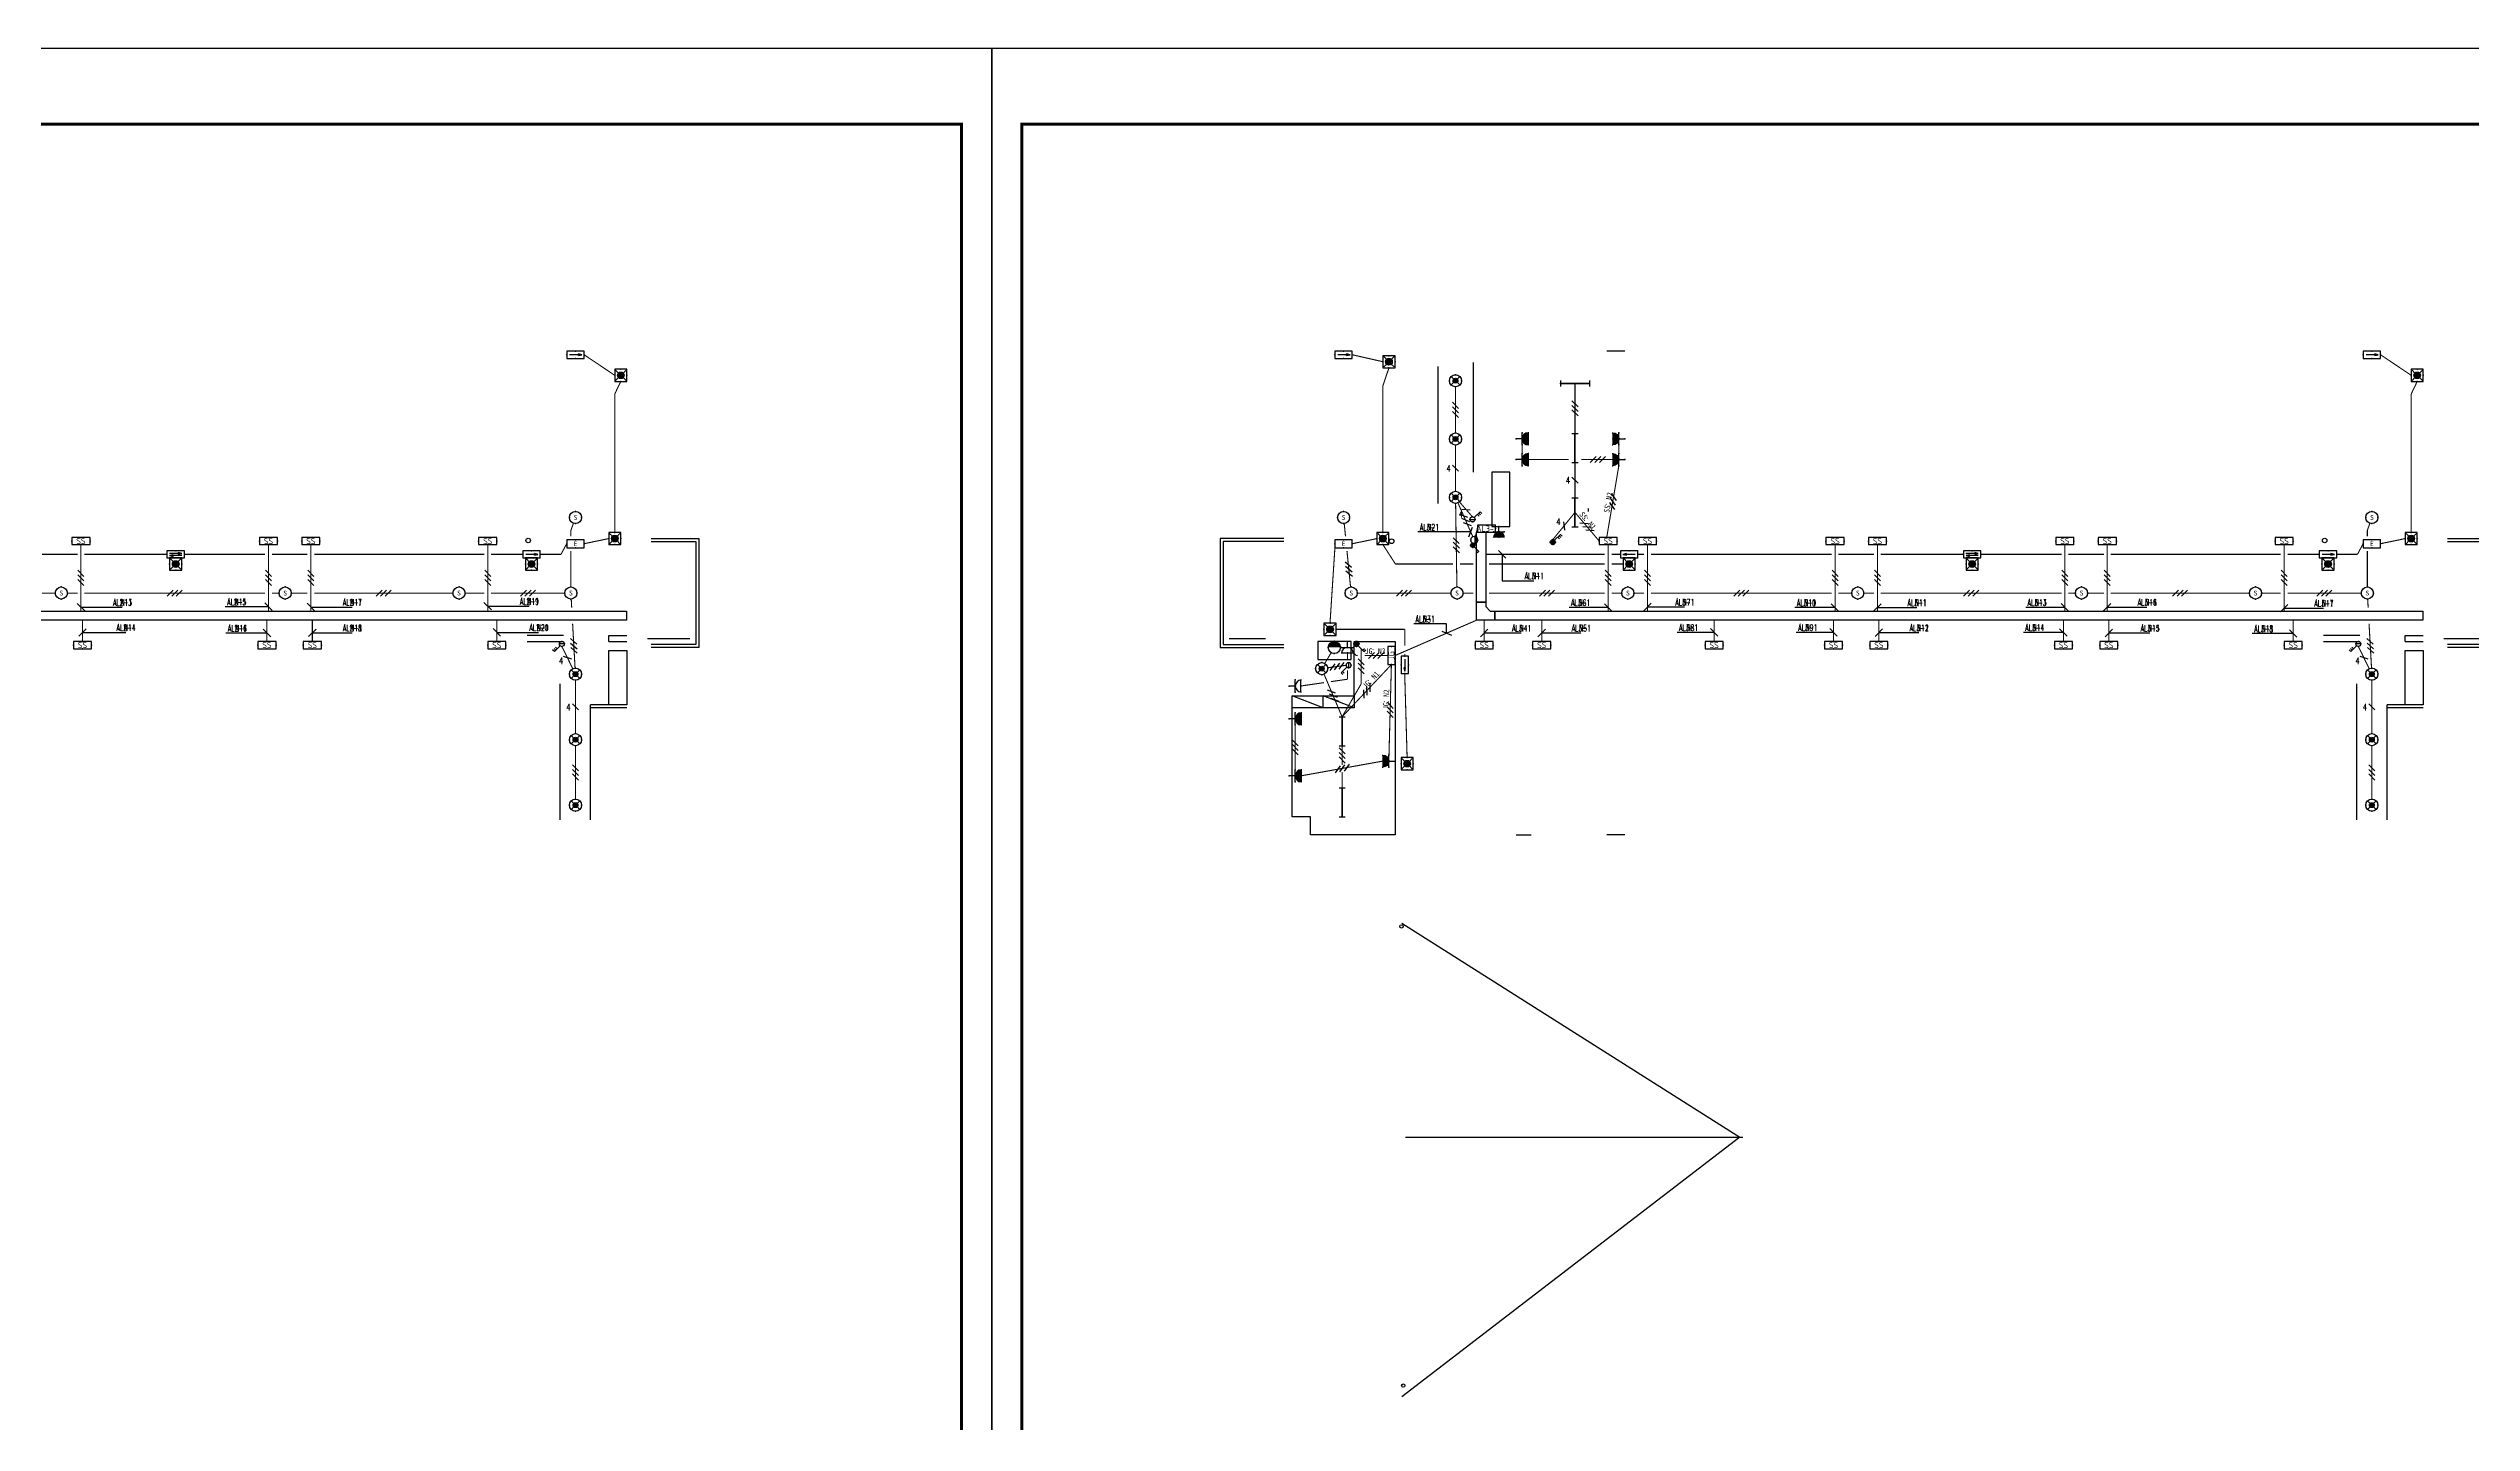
# Model space of a CAD drawing. Extents: x 552102 to 973302, y -80747 to 40012826.
# Drawn here: x 639712 to 719832, y 153879 to 199322 of the extents above; entities that cross this region are included whole.
import ezdxf
from ezdxf.enums import TextEntityAlignment as Align

# ---------------------------------------------------------------- set-up
doc = ezdxf.new("R2010")
doc.units = 0
doc.header["$LTSCALE"] = 1000
doc.header["$MEASUREMENT"] = 0
doc.linetypes.add('DASH', pattern=[0.35, 0.25, -0.1])
for name, color, linetype in [('CABLETRAY', 4, 'Continuous'), ('DIM-应急', 3, 'Continuous'), ('DIM-照明', 3, 'Continuous'), ('EQUIP-插座', 3, 'Continuous'), ('EQUIP-照明', 3, 'Continuous'), ('EQUIP-箱柜', 3, 'Continuous'), ('GROUND', 2, 'Continuous'), ('LVTRY', 6, 'Continuous'), ('PUB_TITLE', 7, 'Continuous'), ('TEL_TEXT', 7, 'Continuous'), ('WIRE-应急', 30, 'DASH'), ('WIRE-照明', 1, 'Continuous')]:
    doc.layers.add(name, color=color, linetype=linetype)
doc.styles.add('-宋体', font='', dxfattribs={"width": 0.8})
doc.styles.add('_TCH_DIM', font='TXT', dxfattribs={"width": 0.8, "height": 2.5, "bigfont": 'TJHZF'})
doc.styles.add('_TEL_DIM', font='simhei.ttf', dxfattribs={"width": 0.8, "height": 3.5})
doc.styles.get("Standard").update_dxf_attribs({"font": 'gbenor.shx', "bigfont": 'gbcbig.shx'})
doc.styles.get('-宋体').set_extended_font_data('SimSun')

# ---------------------------------------------------------------- blocks, each defined once
blk = doc.blocks.new('$equip$00002701')
for p, q in [((-0.75, 0.6), (-0.75, 0)), ((0.75, 0.6), (-0.75, 0.6)), ((-0.75, 0), (0.75, 0)), ((0.75, 0), (0.75, 0.6))]:
    blk.add_line(p, q)
at = {"const_width": 0.04}
blk.add_lwpolyline([(-0.75, 0.6), (-0.75, 0), (0.75, 0), (0.75, 0.6), (-0.75, 0.6), (-0.75, 0)], dxfattribs=at)
for p in [(-0.75, 0.3), (0, 0.6), (0, 0), (0.75, 0.3)]:
    blk.add_point(p)
at = {"color": 7}
blk.add_attdef('$TEXT$', text='', height=0.5, dxfattribs=at).set_placement((0, 0.3), align=Align.MIDDLE_CENTER)
at = {"color": 7, "style": '_TEL_DIM', "flags": 1}
for tag in ['A', 'REMARK']:
    blk.add_attdef(tag, text='', height=0.00002, dxfattribs=at).set_placement((0, 0), align=Align.MIDDLE_CENTER)
blk = doc.blocks.new('$TELECSYS$00000097')
for p, q in [((-0.2, 0.4), (-1, -0.4)), ((0.4, 0.4), (-0.4, -0.4)), ((1, 0.4), (0.2, -0.4))]:
    blk.add_line(p, q)
at = {"width": 0.8}
blk.add_attdef('N', text='', height=1, dxfattribs=at).set_placement((-0.02, 1.06), align=Align.MIDDLE)
blk = doc.blocks.new('$TelecSys$00000154')
blk.add_blockref('$TELECSYS$00000097', (0, 0))
at = {"style": '_TEL_DIM', "width": 0.7}
blk.add_attdef('N', text='', height=0.875, dxfattribs=at).set_placement((-0.02, 0.92), align=Align.MIDDLE)
blk = doc.blocks.new('$equip$00002837')
at = {"const_width": 0.05}
blk.add_lwpolyline([(0.5, 0, 1), (-0.5, 0, 1), (0.5, 0, -0.854586)], format="xyb", dxfattribs=at)
blk.add_circle((0, 0), 0.5)
for p in [(-0.5, 0), (0, 0.5), (0.5, 0), (0, -0.5)]:
    blk.add_point(p)
at = {"color": 7, "style": '_TEL_DIM'}
blk.add_attdef('$TEXT$', text='', height=0.4, dxfattribs=at).set_placement((0, 0), align=Align.MIDDLE_CENTER)
at = {"color": 7, "style": '_TEL_DIM', "flags": 1}
for tag in ['A', 'REMARK']:
    blk.add_attdef(tag, text='', height=0.00002, dxfattribs=at).set_placement((0, 0), align=Align.MIDDLE_CENTER)
blk = doc.blocks.new('$equip$00002828')
for p, q in [((0.35, 0.35), (-0.35, -0.35)), ((-0.35, 0.35), (0.35, -0.35))]:
    blk.add_line(p, q)
at = {"const_width": 0.05}
blk.add_lwpolyline([(0.5, 0, -1), (-0.5, 0, -1), (0.5, 0, 1)], format="xyb", dxfattribs=at)
for radius in [0.5, 0.2]:
    blk.add_circle((0, 0), radius)
for p in [(-0.5, 0), (0, 0.5), (0.5, 0), (0, -0.5)]:
    blk.add_point(p)
for points in [[(-0.17, 0.1), (0.17, 0.1), (-0.2, 0), (0.2, 0)], [(-0.17, -0.1), (0.17, -0.1), (-0.2, 0), (0.2, 0)], [(-0.1, 0.17), (0.1, 0.17), (-0.17, 0.1), (0.17, 0.1)], [(0, 0.2), (0, 0.2), (-0.1, 0.17), (0.1, 0.17)], [(-0.1, -0.17), (0.1, -0.17), (-0.17, -0.1), (0.17, -0.1)], [(0, -0.2), (0, -0.2), (-0.1, -0.17), (0.1, -0.17)]]:
    blk.add_solid(points)
at = {"color": 7, "style": '_TEL_DIM', "flags": 1}
for tag in ['A', 'REMARK']:
    blk.add_attdef(tag, text='', height=0.00002, dxfattribs=at).set_placement((0, 0), align=Align.MIDDLE_CENTER)
blk = doc.blocks.new('$equip$00001211')
for p, q in [((-0.21, 0.21), (0.21, 0.21)), ((0.15, 0.36), (0.62, 0.83)), ((0.4, 0.61), (0.54, 0.47)), ((0.51, 0.72), (0.65, 0.58)), ((0.62, 0.83), (0.77, 0.69))]:
    blk.add_line(p, q)
blk.add_circle((0, 0.21), 0.208)
at = {"layer": 'EQUIP-照明'}
for p in [(-0.21, 0.21), (0, 0.42), (0, 0), (0.21, 0.21)]:
    blk.add_point(p, dxfattribs=at)
at = {"layer": 'EQUIP-照明', "flags": 9}
blk.add_attdef('A', (0, 0), '', height=0.00002, dxfattribs=at)
blk = doc.blocks.new('$equip$00002534')
for p, q in [((-0.72, 0.66), (-0.72, 0)), ((0.72, 0.66), (-0.72, 0.66)), ((-0.72, 0), (0.72, 0)), ((0.72, 0), (0.72, 0.66))]:
    blk.add_line(p, q)
at = {"const_width": 0.05}
blk.add_lwpolyline([(-0.72, 0.66), (-0.72, 0), (0.72, 0), (0.72, 0.66), (-0.72, 0.66), (-0.72, 0)], dxfattribs=at)
for p in [(-0.72, 0.33), (0, 0.66), (0, 0), (0.72, 0.33)]:
    blk.add_point(p)
at = {"color": 7, "style": '_TEL_DIM'}
blk.add_attdef('$TEXT$', text='', height=0.4, dxfattribs=at).set_placement((0, 0.33), align=Align.MIDDLE_CENTER)
at = {"color": 7, "style": '_TEL_DIM', "flags": 1}
blk.add_attdef('A', text='', height=0.00002, dxfattribs=at).set_placement((0, 0), align=Align.MIDDLE_CENTER)
blk = doc.blocks.new('$equip$00002604')
blk.add_hatch(color=256).paths.add_polyline_path([(0.27, 0.5, 1), (-0.27, 0.5, 1)])
for p, q in [((-0.43, 0.93), (-0.19, 0.69)), ((-0.43, 0.07), (-0.19, 0.31)), ((0.19, 0.69), (0.43, 0.93)), ((0.19, 0.31), (0.43, 0.07))]:
    blk.add_line(p, q)
at = {"const_width": 0.05}
blk.add_lwpolyline([(-0.5, 1), (-0.5, 0), (0.5, 0), (0.5, 1), (-0.5, 1), (-0.5, 0)], dxfattribs=at)
blk.add_lwpolyline([(-0.5, 1), (-0.5, 0), (0.5, 0), (0.5, 1)], close=True)
blk.add_circle((0, 0.5), 0.275)
for p in [(-0.5, 0.5), (0, 1), (0, 0), (0.5, 0.5)]:
    blk.add_point(p)
at = {"color": 7, "style": '_TEL_DIM', "flags": 1}
blk.add_attdef('A', text='', height=0.000025, dxfattribs=at).set_placement((0, 0), align=Align.MIDDLE_CENTER)
blk = doc.blocks.new('$equip$00002542')
h = blk.add_hatch(color=256)
h.paths.add_polyline_path([(-0.21, 0.29), (-0.5, 0.22), (-0.21, 0.22)])
h.paths.add_polyline_path([(-0.21, 0.22), (-0.5, 0.22), (-0.21, 0.15)])
h.paths.add_polyline_path([(0.21, 0.47), (0.21, 0.33), (0.5, 0.4)])
for p, q in [((-0.72, 0.6), (-0.72, 0)), ((0.72, 0.6), (-0.72, 0.6)), ((-0.72, 0), (0.72, 0)), ((-0.21, 0.29), (-0.5, 0.22)), ((-0.5, 0.22), (-0.21, 0.15)), ((-0.21, 0.15), (-0.21, 0.29)), ((0.21, 0.47), (0.21, 0.33)), ((0.5, 0.4), (0.21, 0.47)), ((0.21, 0.33), (0.5, 0.4)), ((0.72, 0), (0.72, 0.6))]:
    blk.add_line(p, q)
at = {"color": 7}
for p, q in [((-0.51, 0.4), (0.45, 0.4)), ((-0.5, 0.22), (0.51, 0.22))]:
    blk.add_line(p, q, dxfattribs=at)
at = {"const_width": 0.04}
blk.add_lwpolyline([(-0.72, 0.6), (-0.72, 0), (0.72, 0), (0.72, 0.6), (-0.72, 0.6), (-0.72, 0)], dxfattribs=at)
for p in [(-0.72, 0.3), (0, 0.6), (0, 0), (0.72, 0.3)]:
    blk.add_point(p)
at = {"color": 7, "style": '_TEL_DIM', "flags": 1}
blk.add_attdef('A', text='', height=0.00002, dxfattribs=at).set_placement((0, 0), align=Align.MIDDLE_CENTER)
blk = doc.blocks.new('$equip$00002541')
blk.add_hatch(color=256).paths.add_polyline_path([(-0.24, 0.37), (-0.53, 0.3), (-0.24, 0.23)])
for p, q in [((-0.72, 0.6), (-0.72, 0)), ((0.72, 0.6), (-0.72, 0.6)), ((-0.72, 0), (0.72, 0)), ((-0.24, 0.37), (-0.53, 0.3)), ((-0.53, 0.3), (-0.24, 0.23)), ((-0.24, 0.37), (-0.24, 0.23)), ((0.72, 0), (0.72, 0.6))]:
    blk.add_line(p, q)
at = {"color": 7}
blk.add_line((-0.48, 0.3), (0.48, 0.3), dxfattribs=at)
at = {"const_width": 0.04}
blk.add_lwpolyline([(-0.72, 0.6), (-0.72, 0), (0.72, 0), (0.72, 0.6), (-0.72, 0.6), (-0.72, 0)], dxfattribs=at)
for p in [(-0.72, 0.3), (0, 0.6), (0, 0), (0.72, 0.3)]:
    blk.add_point(p)
at = {"color": 7, "style": '_TEL_DIM', "flags": 1}
blk.add_attdef('A', text='', height=0.00002, dxfattribs=at).set_placement((0, 0), align=Align.MIDDLE_CENTER)
blk = doc.blocks.new('$TELECSYS$00000095')
blk.add_line((0.4, 0.4), (-0.4, -0.4))
at = {"width": 0.8}
blk.add_attdef('N', text='', height=1, dxfattribs=at).set_placement((-0.02, 1.06), align=Align.MIDDLE)
blk = doc.blocks.new('$TelecSys$00000152')
blk.add_blockref('$TELECSYS$00000095', (0, 0))
at = {"style": '_TEL_DIM', "width": 0.7}
blk.add_attdef('N', text='', height=0.875, dxfattribs=at).set_placement((-0.02, 0.92), align=Align.MIDDLE)
blk = doc.blocks.new('$equip$00001159')
for p, q in [((-1.2, 0.25), (-1.2, -0.25)), ((-1.2, 0), (1.2, 0)), ((1.2, 0.25), (1.2, -0.25))]:
    blk.add_line(p, q)
at = {"const_width": 0.14}
blk.add_lwpolyline([(-1.2, 0), (1.2, 0)], dxfattribs=at)
at = {"layer": 'EQUIP-照明'}
for p in [(-1.2, 0), (0, 0), (1.2, 0)]:
    blk.add_point(p, dxfattribs=at)
at = {"layer": 'EQUIP-照明', "flags": 9}
blk.add_attdef('A', (0, 0), '', height=0.00002, dxfattribs=at)
blk = doc.blocks.new('$equip$00001237')
for p, q in [((-0.5, 1.05), (-0.5, 1)), ((-0.5, 1), (0.5, 1)), ((0.5, 0.5), (-0.5, 0.5)), ((0, 0.5), (0, 0)), ((0.5, 1.05), (0.5, 1))]:
    blk.add_line(p, q)
blk.add_arc((0, 1), 0.5, 180, 0)
for p in [(-0.5, 0.5), (0, 1), (0, 0), (0.5, 0.5)]:
    blk.add_point(p)
for points in [[(0.43, 0.75), (-0.43, 0.75), (0.5, 1), (-0.5, 1)], [(0.25, 0.57), (-0.25, 0.57), (0.43, 0.75), (-0.43, 0.75)], [(0, 0.5), (0, 0.5), (0.25, 0.57), (-0.25, 0.57)]]:
    blk.add_solid(points)
at = {"flags": 9}
blk.add_attdef('A', (0, 0), '', height=0.00002, dxfattribs=at)
blk = doc.blocks.new('$equip$00001964')
for p, q in [((0.15, 0.36), (0.62, 0.83)), ((0.4, 0.61), (0.54, 0.47)), ((0.51, 0.72), (0.65, 0.58)), ((0.62, 0.83), (0.77, 0.69))]:
    blk.add_line(p, q)
blk.add_circle((0, 0.21), 0.208)
for p in [(-0.21, 0.21), (0, 0.42), (0, 0), (0.21, 0.21)]:
    blk.add_point(p)
for points in [[(-0.18, 0.31), (0.18, 0.31), (-0.21, 0.21), (0.21, 0.21)], [(-0.18, 0.1), (0.18, 0.1), (-0.21, 0.21), (0.21, 0.21)], [(-0.1, 0.39), (0.1, 0.39), (-0.18, 0.31), (0.18, 0.31)], [(-0.1, 0.03), (0.1, 0.03), (-0.18, 0.1), (0.18, 0.1)], [(0, 0.42), (0, 0.42), (-0.1, 0.39), (0.1, 0.39)], [(0, 0), (0, 0), (-0.1, 0.03), (0.1, 0.03)]]:
    blk.add_solid(points)
at = {"layer": 'TEL_TEXT', "style": '_TEL_DIM', "flags": 1}
blk.add_attdef('A', text='', height=0.00002, dxfattribs=at).set_placement((0, 0), align=Align.MIDDLE_CENTER)
blk = doc.blocks.new('$equip$00001210')
for p, q in [((-0.21, 0.21), (0.21, 0.21)), ((0.15, 0.36), (0.62, 0.83)), ((0.51, 0.72), (0.65, 0.58)), ((0.62, 0.83), (0.77, 0.69))]:
    blk.add_line(p, q)
blk.add_circle((0, 0.21), 0.208)
at = {"layer": 'EQUIP-照明'}
for p in [(-0.21, 0.21), (0, 0.42), (0, 0), (0.21, 0.21)]:
    blk.add_point(p, dxfattribs=at)
at = {"layer": 'EQUIP-照明', "flags": 9}
blk.add_attdef('A', (0, 0), '', height=0.00002, dxfattribs=at)
blk = doc.blocks.new('$equip$00002829')
at = {"const_width": 0.04}
blk.add_lwpolyline([(0.5, -0.01, -1.005334), (-0.5, 0, -0.989417), (0.5, 0, 0.846101)], format="xyb", dxfattribs=at)
blk.add_circle((0, 0), 0.5)
for p in [(0, 0.49), (0.5, 0), (-0.5, -0.01), (0, -0.51)]:
    blk.add_point(p)
for points in [[(0.43, -0.25), (-0.43, -0.25), (0.5, 0), (-0.5, 0)], [(0.25, -0.43), (-0.25, -0.43), (0.43, -0.25), (-0.43, -0.25)], [(0, -0.5), (0, -0.5), (0.25, -0.43), (-0.25, -0.43)]]:
    blk.add_solid(points)
at = {"color": 7, "style": '_TEL_DIM', "flags": 1}
for tag in ['A', 'REMARK']:
    blk.add_attdef(tag, text='', height=0.00002, dxfattribs=at).set_placement((0, 0), align=Align.MIDDLE_CENTER)
blk = doc.blocks.new('$equip$00001238')
for p, q in [((0.5, 0.95), (-0.5, 0.95)), ((0.5, 0.5), (-0.5, 0.5)), ((0, 0.5), (0, 0))]:
    blk.add_line(p, q)
blk.add_arc((0, 1), 0.5, 180, 0)
for p in [(-0.5, 0.5), (0, 0.95), (0, 0), (0.5, 0.5)]:
    blk.add_point(p)
at = {"flags": 9}
blk.add_attdef('A', (0, 0), '', height=0.00002, dxfattribs=at)
blk = doc.blocks.new('$equip$00001963')
for p, q in [((0.15, 0.36), (0.62, 0.83)), ((0.51, 0.72), (0.65, 0.58)), ((0.62, 0.83), (0.77, 0.69))]:
    blk.add_line(p, q)
blk.add_circle((0, 0.21), 0.208)
for p in [(-0.21, 0.21), (0, 0.42), (0, 0), (0.21, 0.21)]:
    blk.add_point(p)
for points in [[(-0.18, 0.31), (0.18, 0.31), (-0.21, 0.21), (0.21, 0.21)], [(-0.18, 0.1), (0.18, 0.1), (-0.21, 0.21), (0.21, 0.21)], [(-0.1, 0.39), (0.1, 0.39), (-0.18, 0.31), (0.18, 0.31)], [(-0.1, 0.03), (0.1, 0.03), (-0.18, 0.1), (0.18, 0.1)], [(0, 0.42), (0, 0.42), (-0.1, 0.39), (0.1, 0.39)], [(0, 0), (0, 0), (-0.1, 0.03), (0.1, 0.03)]]:
    blk.add_solid(points)
at = {"layer": 'TEL_TEXT', "style": '_TEL_DIM', "flags": 1}
blk.add_attdef('A', text='', height=0.00002, dxfattribs=at).set_placement((0, 0), align=Align.MIDDLE_CENTER)
blk = doc.blocks.new('$equip$00002540')
blk.add_hatch(color=256).paths.add_polyline_path([(0.24, 0.37), (0.24, 0.23), (0.53, 0.3)])
for p, q in [((-0.72, 0.6), (-0.72, 0)), ((0.72, 0.6), (-0.72, 0.6)), ((-0.72, 0), (0.72, 0)), ((0.24, 0.37), (0.24, 0.23)), ((0.53, 0.3), (0.24, 0.37)), ((0.24, 0.23), (0.53, 0.3)), ((0.72, 0), (0.72, 0.6))]:
    blk.add_line(p, q)
at = {"color": 7}
blk.add_line((-0.48, 0.3), (0.48, 0.3), dxfattribs=at)
at = {"const_width": 0.05}
blk.add_lwpolyline([(-0.72, 0.6), (-0.72, 0), (0.72, 0), (0.72, 0.6), (-0.72, 0.6), (-0.72, 0)], dxfattribs=at)
for p in [(-0.72, 0.3), (0, 0.6), (0, 0), (0.72, 0.3)]:
    blk.add_point(p)
at = {"color": 7, "style": '_TEL_DIM', "flags": 1}
blk.add_attdef('A', text='', height=0.00002, dxfattribs=at).set_placement((0, 0), align=Align.MIDDLE_CENTER)
blk = doc.blocks.new('$equip$00001962')
for p, q in [((0.15, 0.36), (0.63, 0.83)), ((0.63, 0.83), (0.77, 0.69))]:
    blk.add_line(p, q)
blk.add_circle((0, 0.21), 0.208)
for p in [(-0.21, 0.21), (0, 0.42), (0, 0), (0.21, 0.21)]:
    blk.add_point(p)
for points in [[(-0.18, 0.31), (0.18, 0.31), (-0.21, 0.21), (0.21, 0.21)], [(-0.18, 0.1), (0.18, 0.1), (-0.21, 0.21), (0.21, 0.21)], [(-0.1, 0.39), (0.1, 0.39), (-0.18, 0.31), (0.18, 0.31)], [(-0.1, 0.03), (0.1, 0.03), (-0.18, 0.1), (0.18, 0.1)], [(0, 0.42), (0, 0.42), (-0.1, 0.39), (0.1, 0.39)], [(0, 0), (0, 0), (-0.1, 0.03), (0.1, 0.03)]]:
    blk.add_solid(points)
at = {"layer": 'TEL_TEXT', "style": '_TEL_DIM', "flags": 1}
blk.add_attdef('A', text='', height=0.00002, dxfattribs=at).set_placement((0, 0), align=Align.MIDDLE_CENTER)

msp = doc.modelspace()

# ---------------------------------------------------------------- linework, layer by layer
for p, q in [((691837, 189311), (691237, 189311)), ((685649, 188799), (685655, 184274)), ((686824, 188936), (686824, 185311)), ((690637, 184011), (690637, 184111)), ((686935, 180415), (686935, 181015)), ((686935, 181015), (687235, 181015)), ((687535, 180415), (686935, 180415)), ((687235, 181015), (687235, 180865)), ((687235, 180865), (687385, 180715)), ((687385, 180715), (687535, 180715)), ((687535, 180715), (687535, 180415)), ((658237, 179912), (658837, 179912)), ((658237, 179712), (658237, 179912)), ((658237, 179712), (658837, 179712)), ((717637, 179912), (718237, 179912)), ((717637, 179712), (717637, 179912)), ((717637, 179712), (718237, 179712)), ((656637, 173812), (656637, 178312)), ((681862, 177512), (680837, 177912)), ((681862, 177512), (681862, 177912)), ((682887, 177512), (681862, 177912)), ((682887, 177912), (682887, 177512)), ((716037, 173812), (716037, 178312)), ((658837, 177612), (657637, 177612)), ((657637, 173812), (657637, 177612)), ((658837, 177512), (657637, 177512)), ((682887, 177512), (680837, 177512)), ((718237, 177612), (717037, 177612)), ((717037, 173812), (717037, 177612)), ((718237, 177512), (717037, 177512)), ((688237, 173312), (688737, 173312)), ((691837, 173312), (691237, 173312)), ((684457, 170392), (695637, 163312)), ((695637, 163312), (684457, 154732)), ((684587, 163312), (695737, 163312))]:
    msp.add_line(p, q)
at = {"color": 2}
for points in [[(659637, 183112), (661217, 183112), (661217, 179512), (659637, 179512)], [(659637, 183012), (661117, 183012), (661117, 179612), (659637, 179612)], [(680557, 183112), (678457, 183112), (678457, 179512), (680557, 179512)], [(680557, 183012), (678557, 183012), (678557, 179612), (680557, 179612)], [(719037, 183112), (720617, 183112), (720617, 179512), (719037, 179512)], [(719037, 183012), (720517, 183012), (720517, 179612), (719037, 179612)]]:
    msp.add_lwpolyline(points, dxfattribs=at)
for points in [[(656737, 179912), (655537, 179912)], [(655537, 179712), (656737, 179712)], [(716137, 179912), (714937, 179912)], [(714937, 179712), (716137, 179712)]]:
    msp.add_lwpolyline(points)
msp.add_lwpolyline([(684237, 173312), (681437, 173312), (681437, 173912), (680837, 173912), (680837, 177912), (682887, 177912), (682887, 179712), (684237, 179712)], close=True)
at = {"color": 5}
for centre in [(655576, 183048), (684123, 183025), (714976, 183048)]:
    msp.add_circle(centre, 75, dxfattribs=at)
for centre in [(684451, 170286), (684511, 155101)]:
    msp.add_circle(centre, 55)
at = {"layer": 'CABLETRAY'}
for p, q in [((686935, 181015), (686935, 183322)), ((686935, 183322), (687235, 183322)), ((687235, 183322), (687235, 181015)), ((628135, 180715), (658826, 180715)), ((658826, 180415), (628135, 180415)), ((658826, 180715), (658826, 180415)), ((687235, 181015), (686935, 181015)), ((687535, 180415), (687535, 180715)), ((687535, 180715), (718226, 180715)), ((718226, 180415), (687535, 180415)), ((718226, 180715), (718226, 180415))]:
    msp.add_line(p, q, dxfattribs=at)
at = {"layer": 'DIM-应急'}
msp.add_line((687657, 182716), (687905, 182469), dxfattribs=at)
for points in [[(687781, 182592), (687781, 181719)], [(687781, 181719), (688831, 181719)]]:
    msp.add_lwpolyline(points, dxfattribs=at)
at = {"layer": 'DIM-照明'}
for p, q in [((686676, 183169), (686803, 183495)), ((640910, 180719), (640663, 180966)), ((647110, 180736), (646863, 180983)), ((648510, 180725), (648263, 180973)), ((654360, 180753), (654113, 181000)), ((691410, 180712), (691163, 180959)), ((692710, 180975), (692463, 180727)), ((698910, 180707), (698663, 180954)), ((700310, 180956), (700063, 180709)), ((706510, 180714), (706263, 180961)), ((707910, 180971), (707663, 180723)), ((713760, 180937), (713513, 180690)), ((640960, 180131), (640713, 179883)), ((647060, 179865), (646813, 180113)), ((648560, 180120), (648313, 179872)), ((654660, 179887), (654413, 180134)), ((685781, 180050), (686106, 179921)), ((687310, 180116), (687063, 179869)), ((689210, 180116), (688963, 179869)), ((694910, 179887), (694663, 180134)), ((698860, 179888), (698613, 180136)), ((700360, 180126), (700113, 179878)), ((706460, 179884), (706213, 180131)), ((707960, 180115), (707713, 179868)), ((714060, 179849), (713813, 180097))]:
    msp.add_line(p, q, dxfattribs=at)
for points in [[(686085, 183332), (684995, 183332)], [(686740, 183332), (686085, 183332)], [(640787, 180843), (640978, 180843)], [(640978, 180843), (642149, 180843)], [(646731, 180860), (645560, 180860)], [(646987, 180860), (646731, 180860)], [(648387, 180849), (648579, 180849)], [(648579, 180849), (649749, 180849)], [(654237, 180877), (654433, 180877)], [(654433, 180877), (655603, 180877)], [(685944, 180293), (684854, 180293)], [(685944, 179985), (685944, 180293)], [(691087, 180835), (689997, 180835)], [(691287, 180835), (691087, 180835)], [(692587, 180851), (692717, 180851)], [(692717, 180851), (693807, 180851)], [(698612, 180831), (697462, 180831)], [(698787, 180831), (698612, 180831)], [(700187, 180832), (700355, 180832)], [(700355, 180832), (701485, 180832)], [(706261, 180838), (705091, 180838)], [(706387, 180838), (706261, 180838)], [(707787, 180847), (707928, 180847)], [(707928, 180847), (709099, 180847)], [(713637, 180814), (713770, 180814)], [(713770, 180814), (714940, 180814)], [(640837, 180007), (641098, 180007)], [(641098, 180007), (642268, 180007)], [(646751, 179989), (645581, 179989)], [(646937, 179989), (646751, 179989)], [(648437, 179996), (648579, 179996)], [(648579, 179996), (649749, 179996)], [(654537, 180011), (654730, 180011)], [(654730, 180011), (655920, 180011)], [(687187, 179992), (687320, 179992)], [(687320, 179992), (688410, 179992)], [(689087, 179993), (689294, 179993)], [(689294, 179993), (690384, 179993)], [(694657, 180010), (693566, 180010)], [(694787, 180010), (694657, 180010)], [(698596, 180012), (697506, 180012)], [(698737, 180012), (698596, 180012)], [(700237, 180002), (700386, 180002)], [(700386, 180002), (701556, 180002)], [(706183, 180007), (705013, 180007)], [(706337, 180007), (706183, 180007)], [(707837, 179992), (708024, 179992)], [(708024, 179992), (709194, 179992)], [(713753, 179973), (712583, 179973)], [(713937, 179973), (713753, 179973)]]:
    msp.add_lwpolyline(points, dxfattribs=at)
at = {"layer": 'GROUND'}
for p, q in [((659517, 179812), (660917, 179812)), ((678757, 179812), (679957, 179812)), ((718917, 179812), (720317, 179812))]:
    msp.add_line(p, q, dxfattribs=at)
at = {"layer": 'LVTRY'}
for points in [[(688037, 183512), (688037, 185312), (687437, 185312), (687437, 183512)], [(682787, 179712), (681687, 179712), (681687, 179112), (682787, 179112)], [(658837, 179412), (658837, 177612), (658237, 177612), (658237, 179412)], [(718237, 179412), (718237, 177612), (717637, 177612), (717637, 179412)]]:
    msp.add_lwpolyline(points, close=True, dxfattribs=at)
at = {"layer": 'PUB_TITLE', "color": 1}
for points in [[(611502, 115222), (670902, 115222), (670902, 199322), (611502, 199322)], [(670902, 115222), (730302, 115222), (730302, 199322), (670902, 199322)]]:
    msp.add_lwpolyline(points, close=True, dxfattribs=at)
at = {"layer": 'PUB_TITLE', "color": 1, "const_width": 100}
for points in [[(612502, 116222), (669902, 116222), (669902, 196822), (612502, 196822)], [(671902, 116222), (729302, 116222), (729302, 196822), (671902, 196822)]]:
    msp.add_lwpolyline(points, close=True, dxfattribs=at)
at = {"layer": 'WIRE-应急', "linetype": 'DASH', "const_width": 35}
for points in [[(658437, 188512), (657425, 189192)], [(683837, 188962), (682825, 189192)], [(717837, 188512), (716825, 189192)], [(658437, 187895), (658637, 188312)], [(683837, 188169), (684037, 188762)], [(717837, 187895), (718037, 188312)], [(658437, 183312), (658437, 187895)], [(683837, 183312), (683837, 188169)], [(717837, 183312), (717837, 187895)], [(656660, 182592), (656849, 182944)], [(657425, 182944), (658237, 183112)], [(682087, 180312), (682249, 182812)], [(682825, 182944), (683637, 183112)], [(684250, 182272), (683837, 182912)], [(716060, 182592), (716249, 182944)], [(716825, 182944), (717637, 183112)], [(640674, 182592), (639499, 182592)], [(643631, 182592), (640899, 182592)], [(646874, 182592), (644207, 182592)], [(648274, 182592), (647099, 182592)], [(654124, 182592), (648499, 182592)], [(655398, 182592), (654349, 182592)], [(655974, 182592), (656660, 182592)], [(686159, 182272), (684250, 182272)], [(686822, 182272), (686384, 182272)], [(687235, 182592), (691174, 182592)], [(691174, 182272), (687347, 182272)], [(691399, 182592), (691694, 182592)], [(691782, 182272), (691399, 182272)], [(692474, 182592), (692270, 182592)], [(698674, 182592), (692699, 182592)], [(700074, 182592), (698899, 182592)], [(703031, 182592), (700299, 182592)], [(706274, 182592), (703607, 182592)], [(707674, 182592), (706499, 182592)], [(713524, 182592), (707899, 182592)], [(714798, 182592), (713749, 182592)], [(715374, 182592), (716060, 182592)], [(684557, 180112), (682287, 180112)], [(684557, 179571), (684557, 180112)], [(684557, 179225), (684557, 179295)], [(684637, 175869), (684557, 178649)]]:
    msp.add_lwpolyline(points, dxfattribs=at)
at = {"layer": 'WIRE-照明', "linetype": 'Continuous', "const_width": 35}
for points in [[(686237, 186605), (686237, 188133)], [(690187, 186592), (690187, 188246)], [(686237, 184677), (686237, 186205)], [(688437, 185924), (688437, 186212)], [(691637, 185924), (691637, 186212)], [(689974, 185724), (688637, 185724)], [(690187, 184459), (690187, 185632)], [(691487, 185724), (690399, 185724)], [(691237, 183152), (691637, 185524)], [(686283, 181512), (686240, 184277)], [(686809, 183175), (686317, 184293)], [(686799, 183829), (686368, 184326)], [(656987, 183381), (657071, 183623)], [(682599, 183189), (682557, 183613)], [(689455, 183079), (690187, 183979)], [(690987, 183032), (690187, 183979)], [(716387, 183381), (716471, 183623)], [(640787, 180715), (640787, 182912)], [(646987, 180715), (646987, 182912)], [(648387, 180715), (648387, 182912)], [(654237, 180715), (654237, 182912)], [(656987, 183189), (656987, 183381)], [(656987, 181512), (656987, 182700)], [(682767, 181512), (682648, 182700)], [(686890, 183180), (686963, 183442)], [(691287, 180715), (691287, 182912)], [(692587, 180715), (692587, 182912)], [(698787, 180715), (698787, 182912)], [(700187, 180715), (700187, 182912)], [(706387, 180715), (706387, 182912)], [(707787, 180715), (707787, 182912)], [(713637, 180715), (713637, 182912)], [(716387, 183189), (716387, 183381)], [(716387, 181512), (716387, 182700)], [(639499, 181312), (639937, 181312)], [(640674, 181312), (640337, 181312)], [(646874, 181312), (640899, 181312)], [(647337, 181312), (647099, 181312)], [(647737, 181312), (648274, 181312)], [(648499, 181312), (653087, 181312)], [(653487, 181312), (654124, 181312)], [(654349, 181312), (656787, 181312)], [(657014, 180827), (656998, 181113)], [(686087, 181312), (682987, 181312)], [(686822, 181312), (686487, 181312)], [(691174, 181312), (687347, 181312)], [(691737, 181312), (691399, 181312)], [(692137, 181312), (692474, 181312)], [(692699, 181312), (698674, 181312)], [(698899, 181312), (699337, 181312)], [(700074, 181312), (699737, 181312)], [(706274, 181312), (700299, 181312)], [(706737, 181312), (706499, 181312)], [(707137, 181312), (707674, 181312)], [(707899, 181312), (712487, 181312)], [(712887, 181312), (713524, 181312)], [(713749, 181312), (716187, 181312)], [(716414, 180827), (716398, 181113)], [(640837, 179712), (640837, 180415)], [(646937, 179712), (646937, 180415)], [(648437, 179712), (648437, 180415)], [(654537, 179712), (654537, 180415)], [(657125, 178829), (657043, 180302)], [(684237, 179245), (686935, 180415)], [(687187, 179712), (687187, 180415)], [(689087, 179712), (689087, 180415)], [(694787, 179712), (694787, 180415)], [(698737, 179712), (698737, 180415)], [(700237, 179712), (700237, 180415)], [(706337, 179712), (706337, 180415)], [(707837, 179712), (707837, 180415)], [(713937, 179712), (713937, 180415)], [(716525, 178829), (716443, 180302)], [(657049, 178809), (656689, 179546)], [(683116, 178305), (683116, 179475)], [(716449, 178809), (716089, 179546)], [(681914, 178984), (682127, 179341)], [(682010, 178840), (682620, 178923)], [(682487, 177217), (684117, 178945)], [(682662, 179112), (682662, 179332)], [(682662, 178461), (682662, 178756)], [(682956, 179245), (682861, 179332)], [(683004, 179245), (682956, 179245)], [(683997, 179245), (683229, 179245)], [(684037, 175955), (684117, 178945)], [(657137, 176662), (657137, 178429)], [(681117, 178237), (681886, 178349)], [(682487, 177217), (681890, 178628)], [(682116, 178382), (682662, 178461)], [(682487, 177217), (683116, 178305)], [(716537, 176662), (716537, 178429)], [(657137, 174496), (657137, 176262)], [(680937, 175468), (680937, 176952)], [(682487, 175625), (682487, 176257)], [(716537, 174496), (716537, 176262)], [(681137, 175268), (683837, 175755)], [(682487, 174867), (682487, 175397)]]:
    msp.add_lwpolyline(points, dxfattribs=at)

# ---------------------------------------------------------------- block references
at = {"layer": 'DIM-照明', "yscale": 250, "zscale": 250}
for p, xscale, rotation in [((686237, 187369), 249.9999999999999, 90.00000250447292), ((690187, 187419), 250, 90.00000323158325), ((690943, 185724), 250, 179.9999999999187), ((691437, 184338), 250.0000000000001, 80.42709763473056), ((686563, 183734), 250, 113.7362537992443), ((690587, 183506), 250, 130.2001646934412), ((686262, 182894), 249.9999999999999, 90.90528626421889), ((640787, 181814), 250, 90), ((646987, 181814), 250, 90), ((648387, 181814), 250, 90), ((654237, 181814), 250, 90), ((682708, 182106), 250.0000000000001, 95.72228442323572), ((691287, 181814), 250, 90), ((692587, 181814), 250, 90), ((698787, 181814), 250, 90), ((700187, 181814), 250, 90), ((706387, 181814), 250, 90), ((707787, 181814), 250, 90), ((713637, 181814), 250, 90), ((643887, 181312), 250, 179.9999995866647), ((650793, 181312), 250, 2.570648906486119e-06), ((655568, 181312), 250, 2.445816570096191e-06), ((684537, 181312), 250.0000000000001, 179.9969129426499), ((689261, 181312), 250, 179.9999982331465), ((695687, 181312), 250, 0.000349357623985), ((703287, 181312), 250, 179.9999995866647), ((710193, 181312), 249.9999999999999, 2.570648906486119e-06), ((714968, 181312), 250, 2.445816570096191e-06), ((657084, 179565), 250, 93.1995391845087), ((716484, 179565), 250.0000000000001, 93.1995391845087), ((682315, 178882), 250, 7.826190544783294), ((683116, 178890), 250, 90), ((683613, 179245), 250, 180.0000000003104), ((682188, 177923), 250, 112.9380450854787), ((683302, 178081), 250, 46.66953325717106), ((684077, 177450), 249.9999999999999, 88.46758601536993), ((680937, 176210), 250, 90.00000001882185), ((657137, 175379), 250, 90.00000068324654), ((682487, 175511), 250, 10.23040818826267), ((682487, 175941), 249.9999999999999, 90.00000115506869), ((716537, 175379), 249.9999999999999, 90.00000068324653)]:
    msp.add_blockref('$TelecSys$00000154', p, dxfattribs=dict(at, xscale=xscale, rotation=rotation))
at = {"layer": 'DIM-照明'}
ref = msp.add_blockref('$TelecSys$00000152', (686237, 185441), dxfattribs=dict(at, xscale=249.9999999999999, yscale=250, zscale=250, rotation=90.00000250447292))
ref.add_attrib('N', '4', dxfattribs={"layer": '0', "color": 7, "height": 219, "style": '_TCH_DIM', "width": 0.7}).set_placement((686006, 185437), align=Align.MIDDLE)
ref = msp.add_blockref('$TelecSys$00000152', (690187, 185046), dxfattribs=dict(at, xscale=250.0000000000002, yscale=250, zscale=250, rotation=90.00000455359698))
ref.add_attrib('N', '4', dxfattribs={"layer": '0', "color": 7, "height": 219, "style": '_TCH_DIM', "width": 0.7}).set_placement((689956, 185042), align=Align.MIDDLE)
ref = msp.add_blockref('$TelecSys$00000152', (686584, 184077), dxfattribs=dict(at, xscale=250, yscale=250, zscale=250, rotation=130.9975547662728))
ref.add_attrib('N', '4', dxfattribs={"layer": '0', "color": 7, "height": 219, "style": '_TCH_DIM', "width": 0.7}).set_placement((686412, 183923), align=Align.MIDDLE)
ref = msp.add_blockref('$TelecSys$00000152', (689821, 183529), dxfattribs=dict(at, xscale=250, yscale=250, zscale=250, rotation=50.89582891109355))
ref.add_attrib('N', '4', dxfattribs={"layer": '0', "color": 7, "height": 219, "style": '_TCH_DIM', "width": 0.7}).set_placement((689639, 183672), align=Align.MIDDLE)
ref = msp.add_blockref('$TelecSys$00000152', (656869, 179177), dxfattribs=dict(at, xscale=250, yscale=250, zscale=250, rotation=116.0368631942355))
ref.add_attrib('N', '4', dxfattribs={"layer": '0', "color": 7, "height": 219, "style": '_TCH_DIM', "width": 0.7}).set_placement((656663, 179072), align=Align.MIDDLE)
ref = msp.add_blockref('$TelecSys$00000152', (716269, 179177), dxfattribs=dict(at, xscale=250, yscale=250, zscale=250, rotation=116.0368631942355))
ref.add_attrib('N', '4', dxfattribs={"layer": '0', "color": 7, "height": 219, "style": '_TCH_DIM', "width": 0.7}).set_placement((716063, 179072), align=Align.MIDDLE)
ref = msp.add_blockref('$TelecSys$00000152', (657137, 177546), dxfattribs=dict(at, xscale=250, yscale=250, zscale=250, rotation=90.00000068324279))
ref.add_attrib('N', '4', dxfattribs={"layer": '0', "color": 7, "height": 219, "style": '_TCH_DIM', "width": 0.7}).set_placement((656906, 177542), align=Align.MIDDLE)
ref = msp.add_blockref('$TelecSys$00000152', (716537, 177546), dxfattribs=dict(at, xscale=249.9999999999999, yscale=250, zscale=250, rotation=90.00000068324279))
ref.add_attrib('N', '4', dxfattribs={"layer": '0', "color": 7, "height": 219, "style": '_TCH_DIM', "width": 0.7}).set_placement((716306, 177542), align=Align.MIDDLE)
at = {"layer": 'EQUIP-插座'}
for name, p, xscale, yscale, zscale, rotation in [('$equip$00001237', (688237, 186412), 400, 400, 400, 270.000000051368), ('$equip$00001237', (688237, 185724), 400, 400, 400, 270.000000051368), ('$equip$00001237', (691837, 186412), -400, 400, 400, 89.99999994863204), ('$equip$00001237', (691837, 185724), -400, 400, 400, 89.99999994863204), ('$equip$00001237', (687673, 183512), 350, 350, 350, 179.9999999525172), ('$equip$00001238', (682662, 179712), 400, 400, 400, 179.9999999907881), ('$equip$00001238', (680737, 178237), 400, 400, 400, 269.9999999329189), ('$equip$00001237', (680737, 177152), 400, 400, 400, 270.0000000187899), ('$equip$00001237', (680737, 175268), 400, 400, 400, 270.0000000187899), ('$equip$00001237', (684237, 175755), -400, 400, 400, 90.00000001961479)]:
    msp.add_blockref(name, p, dxfattribs=dict(at, xscale=xscale, yscale=yscale, zscale=zscale, rotation=rotation))
at = {"layer": 'EQUIP-照明'}
for name, p, xscale, yscale, zscale, rotation in [('$equip$00002541', (657137, 189312), 400, 400, 400, 179.9999999494955), ('$equip$00002541', (682537, 189312), 400, 400, 400, 179.9999999494955), ('$equip$00002541', (716537, 189312), 400, 400, 400, 179.9999999494955), ('$equip$00001159', (690187, 186112), 400, 400, 400, 90), ('$equip$00001159', (690187, 183979), 400, 400, 400, 90), ('$equip$00001211', (686799, 183662), 400.0000000000001, 400, 400, 5.613886281534598e-07), ('$equip$00002542', (643919, 182712), 400, 400, 400, 179.9999999572818), ('$equip$00002541', (655686, 182712), 400, 400, 400, 179.9999999494955), ('$equip$00002829', (686857, 183065), -240, 240, 240, 90), ('$equip$00001962', (686737, 182890), 320, 320, 320, 270), ('$equip$00002540', (691982, 182712), 400, 400, 400, 179.9999999531626), ('$equip$00002542', (703319, 182712), 400, 400, 400, 179.9999999572818), ('$equip$00002541', (715086, 182712), 400, 400, 400, 179.9999999494955), ('$equip$00002604', (643919, 182472), 400, 400, 400, 179.9999999572813), ('$equip$00002604', (655686, 182472), 400, 400, 400, 179.9999999494936), ('$equip$00002604', (691982, 182472), 400, 400, 400, 179.9999999531645), ('$equip$00002604', (703319, 182472), 400, 400, 400, 179.9999999572813), ('$equip$00002604', (715086, 182472), 400, 400, 400, 179.9999999494936), ('$equip$00001211', (656689, 179712), 400, 400, 400, 179.9999999544751), ('$equip$00002829', (682230, 179512), 400, 400, 400, 179.9999999907881), ('$equip$00001963', (682962, 179712), -400, 400, 400, 180), ('$equip$00001211', (716089, 179712), 400, 400, 400, 179.9999999544751), ('$equip$00001210', (682787, 178923), -400, 400, 400, 89.99999998475876), ('$equip$00002540', (684437, 178937), 400, 400, 400, 270.0000000195991), ('$equip$00001159', (682487, 176737), 400, 400, 400, 90), ('$equip$00002604', (684437, 175669), 400, 400, 400, 270.0000000195991), ('$equip$00001159', (682487, 174387), 400, 400, 400, 90)]:
    msp.add_blockref(name, p, dxfattribs=dict(at, xscale=xscale, yscale=yscale, zscale=zscale, rotation=rotation))
at = {"layer": 'EQUIP-照明', "xscale": 400, "yscale": 400, "zscale": 400}
for name, p in [('$equip$00002604', (684037, 188762)), ('$equip$00002604', (658637, 188312)), ('$equip$00002828', (686237, 188333)), ('$equip$00001159', (690187, 188246)), ('$equip$00002604', (718037, 188312)), ('$equip$00002828', (686237, 186405)), ('$equip$00002828', (686237, 184477)), ('$equip$00002604', (658437, 182912)), ('$equip$00002604', (683837, 182912)), ('$equip$00001964', (689455, 182912)), ('$equip$00002604', (717837, 182912)), ('$equip$00002604', (682087, 179912)), ('$equip$00002828', (657137, 178629)), ('$equip$00002828', (681812, 178812)), ('$equip$00002828', (716537, 178629)), ('$equip$00002828', (657137, 176462)), ('$equip$00002828', (716537, 176462)), ('$equip$00002828', (657137, 174296)), ('$equip$00002828', (716537, 174296))]:
    msp.add_blockref(name, p, dxfattribs=at)
for name, p, values in [('$equip$00002837', (657137, 183812), {'$TEXT$': 'S'}), ('$equip$00002837', (682537, 183812), {'$TEXT$': 'S'}), ('$equip$00002837', (716537, 183812), {'$TEXT$': 'S'}), ('$equip$00002534', (657137, 182812), {'$TEXT$': 'E'}), ('$equip$00002534', (682537, 182812), {'$TEXT$': 'E'}), ('$equip$00002534', (716537, 182812), {'$TEXT$': 'E'}), ('$equip$00002837', (640137, 181312), {'$TEXT$': 'S'}), ('$equip$00002837', (647537, 181312), {'$TEXT$': 'S'}), ('$equip$00002837', (653287, 181312), {'$TEXT$': 'S'}), ('$equip$00002837', (656987, 181312), {'$TEXT$': 'S'}), ('$equip$00002837', (682787, 181313), {'$TEXT$': 'S'}), ('$equip$00002837', (686287, 181312), {'$TEXT$': 'S'}), ('$equip$00002837', (691937, 181312), {'$TEXT$': 'S'}), ('$equip$00002837', (699537, 181312), {'$TEXT$': 'S'}), ('$equip$00002837', (706937, 181312), {'$TEXT$': 'S'}), ('$equip$00002837', (712687, 181312), {'$TEXT$': 'S'}), ('$equip$00002837', (716387, 181312), {'$TEXT$': 'S'})]:
    msp.add_blockref(name, p, dxfattribs=at).add_auto_attribs(values)
at = {"layer": 'EQUIP-箱柜'}
ref = msp.add_blockref('$equip$00002701', (687263, 183562), dxfattribs=dict(at, xscale=400.0000000000001, yscale=400, zscale=400, rotation=180.0000005613885))
ref.add_attrib('$TEXT$', 'AL3-1', dxfattribs={"layer": '0', "color": 7, "height": 200}).set_placement((687263, 183442), align=Align.MIDDLE_CENTER)
at = {"layer": 'EQUIP-箱柜', "xscale": 400, "yscale": 400, "zscale": 400}
for p in [(640787, 182912), (646987, 182912), (648387, 182912), (654237, 182912), (691287, 182912), (692587, 182912), (698787, 182912), (700187, 182912), (706387, 182912), (707787, 182912), (713637, 182912), (640837, 179472), (646937, 179472), (648437, 179472), (654537, 179472), (687187, 179472), (689087, 179472), (694787, 179472), (698737, 179472), (700237, 179472), (706337, 179472), (707837, 179472), (713937, 179472)]:
    msp.add_blockref('$equip$00002701', p, dxfattribs=at).add_auto_attribs({'$TEXT$': 'SS'})
at = {"layer": 'EQUIP-箱柜', "xscale": 400, "yscale": 400, "zscale": 400, "rotation": 90}
msp.add_blockref('$equip$00002701', (684237, 179245), dxfattribs=at).add_auto_attribs({'$TEXT$': 'JG'})

# ---------------------------------------------------------------- texts
at = {"layer": 'DIM-应急', "color": 7, "style": '_TCH_DIM'}
for s, height, width, p in [('AL3-1', 212.5, 0.564706, (688528, 181769)), ('：', 250, 0.8, (688528, 181769)), ('N1', 212.5, 0.564706, (688768, 181769))]:
    msp.add_text(s, height=height, dxfattribs=dict(at, width=width)).set_placement(p)
at = {"layer": 'DIM-照明', "color": 7, "style": '-宋体', "width": 0.8}
for s, height, rotation, p in [('N2', 189.9, 80.4271, (691393, 184383)), ('SS', 189.9, 310.20016, (690317, 183903)), ('：', 190, 310.20016, (690456, 183738)), ('N1', 189.9, 310.20016, (690595, 183573)), ('SS', 189.9, 80.4271, (691322, 183957)), ('：', 190, 80.4271, (691358, 184170)), ('N1', 189.9, 46.66953, (683568, 178437)), ('JG', 189.9, 46.66953, (683272, 178122)), ('：', 190, 46.66953, (683420, 178279)), ('N2', 189.9, 88.46759, (684038, 177876)), ('JG', 189.9, 88.46759, (684026, 177444)), ('：', 190, 88.46759, (684032, 177660))]:
    msp.add_text(s, height=height, rotation=rotation, dxfattribs=at).set_placement(p)
at = {"layer": 'DIM-照明', "color": 7}
for s, height, style, width, p in [('AL3-1', 212.5, '_TCH_DIM', 0.564706, (685058, 183382)), ('：', 250, '_TCH_DIM', 0.8, (685058, 183382)), ('N2', 212.5, '_TCH_DIM', 0.564706, (685298, 183382)), ('AL2-1', 212.5, '_TCH_DIM', 0.564706, (641846, 180893)), ('：', 250, '_TCH_DIM', 0.8, (641846, 180893)), ('N13', 212.5, '_TCH_DIM', 0.564706, (642086, 180893)), ('AL2-1', 212.5, '_TCH_DIM', 0.564706, (645623, 180910)), ('：', 250, '_TCH_DIM', 0.8, (645623, 180910)), ('N15', 212.5, '_TCH_DIM', 0.564706, (645863, 180910)), ('AL2-1', 212.5, '_TCH_DIM', 0.564706, (649446, 180899)), ('：', 250, '_TCH_DIM', 0.8, (649446, 180899)), ('N17', 212.5, '_TCH_DIM', 0.564706, (649686, 180899)), ('AL2-1', 212.5, '_TCH_DIM', 0.564706, (655300, 180927)), ('：', 250, '_TCH_DIM', 0.8, (655300, 180927)), ('N19', 212.5, '_TCH_DIM', 0.564706, (655540, 180927)), ('AL3-1', 212.5, '_TCH_DIM', 0.564706, (690059, 180885)), ('：', 250, '_TCH_DIM', 0.8, (690059, 180885)), ('N6', 212.5, '_TCH_DIM', 0.564706, (690299, 180885)), ('AL3-1', 212.5, '_TCH_DIM', 0.564706, (693504, 180901)), ('：', 250, '_TCH_DIM', 0.8, (693504, 180901)), ('N7', 212.5, '_TCH_DIM', 0.564706, (693744, 180901)), ('AL3-1', 212.5, '_TCH_DIM', 0.564706, (697525, 180881)), ('：', 250, '_TCH_DIM', 0.8, (697525, 180881)), ('N10', 212.5, '_TCH_DIM', 0.564706, (697765, 180881)), ('AL3-1', 212.5, '_TCH_DIM', 0.564706, (701183, 180882)), ('：', 250, '_TCH_DIM', 0.8, (701183, 180882)), ('N11', 212.5, '_TCH_DIM', 0.564706, (701423, 180882)), ('AL3-1', 212.5, '_TCH_DIM', 0.564706, (705153, 180888)), ('：', 250, '_TCH_DIM', 0.8, (705153, 180888)), ('N13', 212.5, '_TCH_DIM', 0.564706, (705393, 180888)), ('AL3-1', 212.5, '_TCH_DIM', 0.564706, (708796, 180897)), ('：', 250, '_TCH_DIM', 0.8, (708796, 180897)), ('N16', 212.5, '_TCH_DIM', 0.564706, (709036, 180897)), ('AL3-1', 212.5, '_TCH_DIM', 0.564706, (714637, 180864)), ('：', 250, '_TCH_DIM', 0.8, (714637, 180864)), ('N17', 212.5, '_TCH_DIM', 0.564706, (714877, 180864)), ('AL2-1', 212.5, '_TCH_DIM', 0.564706, (641966, 180057)), ('：', 250, '_TCH_DIM', 0.8, (641966, 180057)), ('N14', 212.5, '_TCH_DIM', 0.564706, (642206, 180057)), ('AL2-1', 212.5, '_TCH_DIM', 0.564706, (655617, 180061)), ('：', 250, '_TCH_DIM', 0.8, (655617, 180061)), ('N20', 212.5, '_TCH_DIM', 0.564706, (655857, 180061)), ('AL3-1', 212.5, '_TCH_DIM', 0.564706, (684916, 180343)), ('：', 250, '_TCH_DIM', 0.8, (684916, 180343)), ('N3', 212.5, '_TCH_DIM', 0.564706, (685156, 180343)), ('AL3-1', 212.5, '_TCH_DIM', 0.564706, (693629, 180060)), ('：', 250, '_TCH_DIM', 0.8, (693629, 180060)), ('N8', 212.5, '_TCH_DIM', 0.564706, (693869, 180060)), ('AL3-1', 212.5, '_TCH_DIM', 0.564706, (697569, 180062)), ('：', 250, '_TCH_DIM', 0.8, (697569, 180062)), ('N9', 212.5, '_TCH_DIM', 0.564706, (697809, 180062)), ('AL3-1', 212.5, '_TCH_DIM', 0.564706, (705076, 180057)), ('：', 250, '_TCH_DIM', 0.8, (705076, 180057)), ('N14', 212.5, '_TCH_DIM', 0.564706, (705316, 180057)), ('AL2-1', 212.5, '_TCH_DIM', 0.564706, (645643, 180039)), ('：', 250, '_TCH_DIM', 0.8, (645643, 180039)), ('N16', 212.5, '_TCH_DIM', 0.564706, (645883, 180039)), ('AL2-1', 212.5, '_TCH_DIM', 0.564706, (649446, 180046)), ('：', 250, '_TCH_DIM', 0.8, (649446, 180046)), ('N18', 212.5, '_TCH_DIM', 0.564706, (649686, 180046)), ('JG', 189.9, '-宋体', 0.8, (683241, 179295)), ('N3', 189.9, '-宋体', 0.8, (683673, 179295)), ('AL3-1', 212.5, '_TCH_DIM', 0.564706, (688108, 180042)), ('：', 250, '_TCH_DIM', 0.8, (688108, 180042)), ('N4', 212.5, '_TCH_DIM', 0.564706, (688348, 180042)), ('AL3-1', 212.5, '_TCH_DIM', 0.564706, (690081, 180043)), ('：', 250, '_TCH_DIM', 0.8, (690081, 180043)), ('N5', 212.5, '_TCH_DIM', 0.564706, (690321, 180043)), ('AL3-1', 212.5, '_TCH_DIM', 0.564706, (701253, 180052)), ('：', 250, '_TCH_DIM', 0.8, (701253, 180052)), ('N12', 212.5, '_TCH_DIM', 0.564706, (701493, 180052)), ('AL3-1', 212.5, '_TCH_DIM', 0.564706, (708891, 180042)), ('：', 250, '_TCH_DIM', 0.8, (708891, 180042)), ('N15', 212.5, '_TCH_DIM', 0.564706, (709131, 180042)), ('AL3-1', 212.5, '_TCH_DIM', 0.564706, (712645, 180023)), ('：', 250, '_TCH_DIM', 0.8, (712645, 180023)), ('N18', 212.5, '_TCH_DIM', 0.564706, (712885, 180023)), ('：', 190, '-宋体', 0.8, (683457, 179295))]:
    msp.add_text(s, height=height, dxfattribs=dict(at, style=style, width=width)).set_placement(p)

doc.saveas('drawing.dxf')
